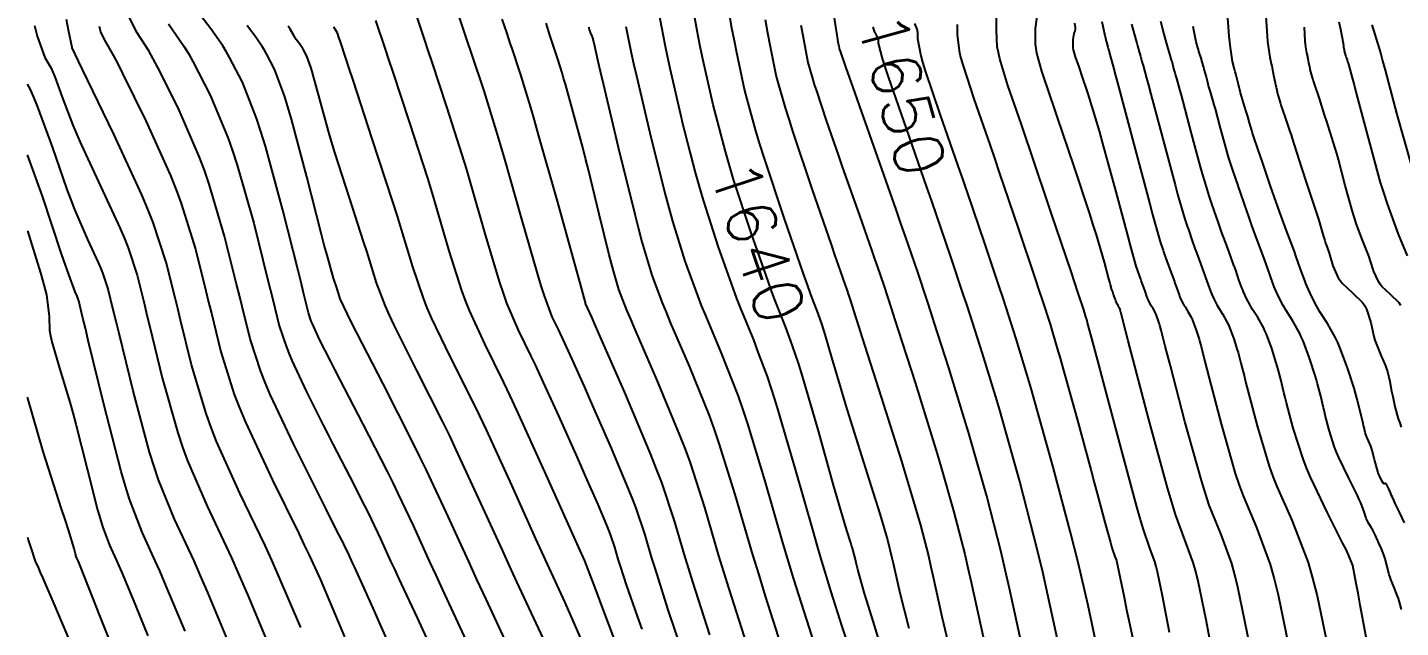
# Model space of a CAD drawing. Header units: metres. Extents: x 837475 to 838479, y 1189012 to 1191015.
# Drawn here: x 837476.5 to 837583.6, y 1190114.7 to 1190161.6 of the extents above; entities that cross this region are included whole.
import ezdxf

# ---------------------------------------------------------------- set-up
doc = ezdxf.new("R2010")
doc.units = ezdxf.units.M
doc.header["$LTSCALE"] = 0.3
doc.layers.add('COTAS 10', color=1, linetype='Continuous')
doc.layers.add('COTAS INT', color=252, linetype='Continuous')
doc.styles.get("Standard").update_dxf_attribs({"font": 'simplex.shx'})

msp = doc.modelspace()

# ---------------------------------------------------------------- linework, layer by layer
at = {"layer": 'COTAS 10'}
for points in [[(837544.328, 1190109.277), (837542.49, 1190115.23), (837542.129, 1190116.415), (837541.833, 1190117.399), (837541.295, 1190119.277), (837541.181, 1190119.801), (837541.151, 1190119.931), (837541.122, 1190120.055), (837541.021, 1190120.449), (837540.875, 1190120.948), (837540.816, 1190121.138), (837540.75, 1190121.351), (837540.449, 1190122.308), (837539.893, 1190124.171), (837539.667, 1190124.955), (837539.41, 1190125.856), (837538.219, 1190130.078), (837536.978, 1190134.357), (837536.689, 1190135.294), (837536.423, 1190136.122), (837536.072, 1190137.087), (837535.658, 1190138.219), (837534.875, 1190140.189), (837534.597, 1190140.938), (837534.292, 1190141.776), (837532.973, 1190145.534), (837531.61, 1190149.704), (837531.278, 1190150.801), (837530.966, 1190151.873), (837530.11, 1190155.127), (837530.002, 1190155.534), (837529.225, 1190158.995), (837529.031, 1190159.94), (837528.846, 1190160.879), (837528.25, 1190164.224)], [(837583.964, 1190122.916), (837583.563, 1190123.747), (837583.233, 1190124.427), (837583.167, 1190124.564), (837583.112, 1190124.678), (837583.006, 1190124.904), (837582.943, 1190125.052), (837582.914, 1190125.118), (837582.882, 1190125.195), (837582.725, 1190125.559), (837582.568, 1190125.887), (837582.535, 1190125.941), (837582.507, 1190125.978), (837582.443, 1190125.979), (837582.382, 1190125.947), (837582.355, 1190125.964), (837582.324, 1190125.993), (837582.178, 1190126.189), (837581.99, 1190126.59), (837581.934, 1190126.748), (837581.876, 1190126.926), (837581.648, 1190127.738), (837581.426, 1190128.554), (837581.371, 1190128.735), (837581.318, 1190128.896), (837581.151, 1190129.314), (837581.019, 1190129.591), (837580.989, 1190129.663), (837580.961, 1190129.732), (837580.885, 1190129.966), (837580.795, 1190130.338), (837580.759, 1190130.494), (837580.718, 1190130.673), (837580.527, 1190131.513), (837580.235, 1190132.65), (837580.129, 1190133.017), (837580.013, 1190133.407), (837579.504, 1190135.002), (837578.912, 1190136.592), (837578.744, 1190136.979), (837578.574, 1190137.342), (837577.942, 1190138.461), (837577.357, 1190139.376), (837577.216, 1190139.612), (837577.084, 1190139.84), (837576.685, 1190140.597), (837576.348, 1190141.35), (837576.257, 1190141.575), (837576.166, 1190141.807), (837575.843, 1190142.704), (837575.478, 1190143.75), (837575.361, 1190144.077), (837575.236, 1190144.419), (837574.728, 1190145.785), (837574.204, 1190147.199), (837574.069, 1190147.571), (837573.939, 1190147.934), (837573.509, 1190149.173), (837573.112, 1190150.342), (837573.003, 1190150.661), (837572.895, 1190150.978), (837572.507, 1190152.103), (837572.173, 1190153.089), (837572.099, 1190153.318), (837572.032, 1190153.527), (837571.856, 1190154.125), (837571.717, 1190154.623), (837571.673, 1190154.771), (837571.628, 1190154.922), (837571.448, 1190155.501), (837571.261, 1190156.114), (837571.211, 1190156.287), (837571.163, 1190156.461), (837570.996, 1190157.101), (837570.867, 1190157.626), (837570.842, 1190157.727), (837570.822, 1190157.81), (837570.788, 1190157.951), (837570.749, 1190158.109), (837570.725, 1190158.203), (837570.696, 1190158.318), (837570.544, 1190158.915), (837570.364, 1190159.994), (837570.317, 1190160.414), (837570.272, 1190160.886), (837570.117, 1190163.027)], [(837529.752, 1190114.181), (837528.432, 1190118.317), (837528.122, 1190119.313), (837527.836, 1190120.245), (837527.005, 1190123.073), (837525.998, 1190126.07), (837525.601, 1190127.109), (837525.153, 1190128.238), (837523.11, 1190133.073), (837521.196, 1190137.44), (837520.831, 1190138.275), (837520.536, 1190138.948), (837520.065, 1190140.028), (837520.054, 1190140.063), (837520.051, 1190140.077), (837520.046, 1190140.094), (837520.028, 1190140.17), (837519.681, 1190141.426), (837519.471, 1190142.185), (837519.21, 1190143.123), (837517.856, 1190147.999), (837516.397, 1190153.185), (837516.071, 1190154.319), (837515.779, 1190155.323), (837515.005, 1190157.856), (837514.322, 1190159.916), (837514.208, 1190160.259), (837513.902, 1190161.18), (837513.558, 1190162.213)], [(837571.866, 1190113.471), (837570.957, 1190117.888), (837570.714, 1190118.865), (837570.475, 1190119.736), (837569.644, 1190121.991), (837568.722, 1190124.292), (837568.425, 1190125.191), (837568.11, 1190126.204), (837566.825, 1190130.811), (837565.686, 1190135.16), (837565.464, 1190136.01), (837565.282, 1190136.707), (837564.965, 1190137.947), (837564.894, 1190138.222), (837564.868, 1190138.311), (837564.84, 1190138.405), (837564.717, 1190138.791), (837564.574, 1190139.176), (837564.533, 1190139.269), (837564.492, 1190139.357), (837564.339, 1190139.628), (837564.198, 1190139.849), (837564.164, 1190139.906), (837564.132, 1190139.961), (837564.035, 1190140.144), (837563.954, 1190140.327), (837563.932, 1190140.381), (837563.91, 1190140.437), (837563.832, 1190140.654), (837563.743, 1190140.907), (837563.715, 1190140.986), (837563.685, 1190141.069), (837563.562, 1190141.399), (837563.435, 1190141.741), (837563.403, 1190141.831), (837563.371, 1190141.919), (837563.267, 1190142.219), (837563.171, 1190142.501), (837563.119, 1190142.655), (837563.025, 1190142.927), (837562.727, 1190143.982), (837562.572, 1190144.552), (837562.386, 1190145.242), (837561.453, 1190148.74), (837560.426, 1190152.517), (837560.181, 1190153.384), (837559.953, 1190154.173), (837559.271, 1190156.376), (837558.773, 1190157.852), (837558.661, 1190158.183), (837558.559, 1190158.48), (837558.286, 1190159.271), (837558.134, 1190159.82), (837558.11, 1190159.964), (837558.094, 1190160.105), (837558.097, 1190160.586), (837558.153, 1190160.972), (837558.17, 1190161.053), (837558.187, 1190161.123), (837558.251, 1190161.281), (837558.289, 1190161.426), (837558.289, 1190161.487), (837558.286, 1190161.558), (837558.235, 1190161.886)], [(837482.114, 1190161.672), (837482.153, 1190161.435), (837482.205, 1190161.22), (837482.499, 1190160.61), (837483.23, 1190159.347), (837483.556, 1190158.719), (837483.937, 1190157.972), (837485.759, 1190154.268), (837487.673, 1190150.003), (837488.111, 1190148.902), (837488.508, 1190147.835), (837489.612, 1190144.268), (837490.43, 1190141.005), (837490.648, 1190140.131), (837490.861, 1190139.268), (837491.599, 1190136.254), (837492.649, 1190132.936), (837493.06, 1190131.882), (837493.522, 1190130.768), (837495.622, 1190126.254), (837497.679, 1190122.079), (837498.115, 1190121.178), (837498.492, 1190120.388), (837499.367, 1190118.457), (837500.328, 1190116.189), (837500.758, 1190115.186), (837501.26, 1190114.02)], [(837516.947, 1190113.468), (837514.694, 1190118.318), (837514.119, 1190119.566), (837513.566, 1190120.774), (837511.743, 1190124.796), (837509.974, 1190128.615), (837509.455, 1190129.694), (837508.923, 1190130.783), (837506.893, 1190134.796), (837505.123, 1190138.325), (837504.755, 1190139.109), (837504.439, 1190139.809), (837503.738, 1190141.641), (837503.199, 1190143.437), (837502.985, 1190144.115), (837502.744, 1190144.872), (837501.641, 1190148.257), (837500.503, 1190151.805), (837500.24, 1190152.665), (837499.999, 1190153.47), (837499.318, 1190155.935), (837498.838, 1190157.741), (837498.724, 1190158.131), (837498.619, 1190158.475), (837498.306, 1190159.318), (837498.054, 1190159.804), (837497.986, 1190159.921), (837497.919, 1190160.03), (837497.687, 1190160.365), (837497.489, 1190160.625), (837497.444, 1190160.688), (837497.404, 1190160.748), (837497.295, 1190160.93), (837497.009, 1190161.42), (837496.857, 1190161.674)], [(837557.694, 1190110.119), (837556.134, 1190117.282), (837555.723, 1190119.062), (837555.321, 1190120.754), (837553.944, 1190126.131), (837552.695, 1190130.585), (837552.374, 1190131.696), (837552.063, 1190132.754), (837551.03, 1190136.131), (837550.065, 1190139.13), (837549.797, 1190139.949), (837549.53, 1190140.764), (837548.565, 1190143.666), (837547.446, 1190146.946), (837547.082, 1190147.999), (837546.951, 1190148.376), (837546.694, 1190149.114), (837545.099, 1190153.666), (837543.698, 1190157.705), (837543.434, 1190158.498), (837543.222, 1190159.149), (837542.904, 1190160.326), (837542.904, 1190160.571), (837542.894, 1190160.636), (837542.88, 1190160.699), (837542.789, 1190160.913), (837542.682, 1190161.107), (837542.657, 1190161.156), (837542.633, 1190161.203), (837542.565, 1190161.36), (837542.519, 1190161.51), (837542.51, 1190161.554), (837542.502, 1190161.599)], [(837476.51378, 1190145.68984), (837477.538, 1190142.41), (837477.794, 1190141.482), (837477.991, 1190140.694), (837478.215, 1190139.008), (837478.242, 1190137.916), (837478.313, 1190137.502), (837478.413, 1190137.041), (837479.008, 1190134.971), (837479.811, 1190132.318), (837480.043, 1190131.489), (837480.279, 1190130.618), (837481.165, 1190127.129), (837481.988, 1190123.928), (837482.184, 1190123.239), (837482.367, 1190122.635), (837482.911, 1190121.165), (837483.462, 1190119.978), (837483.649, 1190119.552), (837483.851, 1190119.083), (837484.704, 1190117.041), (837485.899, 1190114.098)]]:
    msp.add_lwpolyline(points, dxfattribs=at)
at = {"layer": 'COTAS INT'}
for points in [[(837509.231, 1190165.278), (837510.831, 1190160.473), (837511.135, 1190159.555), (837512.109, 1190156.613), (837513.094, 1190153.466), (837513.406, 1190152.419), (837513.735, 1190151.297), (837515.064, 1190146.613), (837516.303, 1190142.292), (837516.575, 1190141.398), (837516.816, 1190140.636), (837517.431, 1190138.98), (837517.921, 1190137.989), (837518.083, 1190137.647), (837518.257, 1190137.275), (837518.98, 1190135.686), (837519.936, 1190133.539), (837520.256, 1190132.815), (837520.6, 1190132.035), (837522.043, 1190128.749), (837523.418, 1190125.499), (837523.719, 1190124.741), (837523.985, 1190124.045), (837524.659, 1190122.043), (837525.211, 1190120.163), (837525.401, 1190119.543), (837525.607, 1190118.881), (837526.485, 1190116.131), (837527.628, 1190112.754)], [(837530.77, 1190165.514), (837531.456, 1190161.525), (837531.641, 1190160.537), (837531.825, 1190159.6), (837532.468, 1190156.635), (837532.651, 1190155.967), (837533.324, 1190153.499), (837533.641, 1190152.453), (837533.993, 1190151.331), (837535.555, 1190146.635), (837537.044, 1190142.341), (837537.35, 1190141.471), (837537.61, 1190140.739), (837538.168, 1190139.249), (837538.49, 1190138.364), (837538.603, 1190138.014), (837538.629, 1190137.932), (837538.725, 1190137.619), (837539.249, 1190135.813), (837539.965, 1190133.359), (837540.208, 1190132.556), (837540.472, 1190131.698), (837541.585, 1190128.15), (837542.65, 1190124.771), (837542.883, 1190124.019), (837543.088, 1190123.347), (837543.606, 1190121.585), (837543.961, 1190120.195), (837544.065, 1190119.758), (837544.172, 1190119.297), (837544.575, 1190117.445), (837545.267, 1190114.694)], [(837506.455, 1190163.691), (837507.464, 1190160.656), (837507.76, 1190159.765), (837508.062, 1190158.852), (837509.213, 1190155.37), (837510.403, 1190151.63), (837510.731, 1190150.555), (837511.058, 1190149.462), (837512.232, 1190145.37), (837513.337, 1190141.671), (837513.62, 1190140.826), (837513.893, 1190140.059), (837514.797, 1190137.934), (837515.788, 1190135.927), (837516.117, 1190135.233), (837516.469, 1190134.48), (837517.934, 1190131.262), (837519.391, 1190128.006), (837519.737, 1190127.229), (837520.059, 1190126.505), (837521.014, 1190124.342), (837521.696, 1190122.729), (837521.845, 1190122.353), (837521.977, 1190122.007), (837522.312, 1190121.014), (837522.586, 1190120.081), (837522.68, 1190119.773), (837522.782, 1190119.445), (837523.218, 1190118.08), (837524.075, 1190115.632), (837524.443, 1190114.62)], [(837525.731, 1190162.934), (837526.235, 1190160.233), (837526.421, 1190159.342), (837526.626, 1190158.389), (837527.537, 1190154.433), (837527.574, 1190154.289), (837528.22, 1190151.765), (837528.608, 1190150.247), (837528.915, 1190149.149), (837529.227, 1190148.078), (837530.391, 1190144.433), (837531.541, 1190141.21), (837531.844, 1190140.406), (837532.139, 1190139.639), (837532.584, 1190138.559), (837533.148, 1190137.19), (837533.508, 1190136.24), (837534.233, 1190134.318), (837534.575, 1190133.285), (837534.936, 1190132.149), (837536.393, 1190127.19), (837537.783, 1190122.284), (837538.102, 1190121.183), (837538.392, 1190120.192), (837539.203, 1190117.541), (837540.064, 1190114.835), (837540.386, 1190113.811)], [(837573.096, 1190162.834), (837573.231, 1190160.886), (837573.268, 1190160.47), (837573.304, 1190160.108), (837573.436, 1190159.247), (837573.561, 1190158.719), (837573.595, 1190158.567), (837573.627, 1190158.413), (837573.737, 1190157.835), (837573.853, 1190157.239), (837573.889, 1190157.073), (837573.927, 1190156.906), (837574.075, 1190156.3), (837574.266, 1190155.636), (837574.33, 1190155.433), (837574.399, 1190155.221), (837574.689, 1190154.387), (837575.015, 1190153.454), (837575.106, 1190153.181), (837575.198, 1190152.9), (837575.533, 1190151.833), (837575.92, 1190150.597), (837576.044, 1190150.209), (837576.176, 1190149.803), (837576.715, 1190148.173), (837577.211, 1190146.671), (837577.316, 1190146.344), (837577.406, 1190146.057), (837577.618, 1190145.343), (837577.733, 1190144.93), (837577.762, 1190144.832), (837577.791, 1190144.741), (837577.889, 1190144.474), (837578.02, 1190144.106), (837578.069, 1190143.953), (837578.124, 1190143.776), (837578.371, 1190142.952), (837578.779, 1190142.04), (837578.936, 1190141.808), (837579.112, 1190141.586), (837579.905, 1190140.856), (837580.68, 1190140.093), (837580.845, 1190139.849), (837580.988, 1190139.59), (837581.323, 1190138.539), (837581.561, 1190137.452), (837581.643, 1190137.171), (837581.731, 1190136.899), (837582.108, 1190135.99), (837582.472, 1190135.158), (837582.552, 1190134.934), (837582.624, 1190134.714), (837582.809, 1190133.942), (837582.946, 1190133.184), (837582.987, 1190132.971), (837583.029, 1190132.758), (837583.193, 1190131.979), (837583.464, 1190131.037), (837583.575, 1190130.721), (837583.701, 1190130.381)], [(837497.843, 1190114.74), (837496.085, 1190118.856), (837495.574, 1190119.994), (837495.052, 1190121.132), (837493.08, 1190125.237), (837491.261, 1190129.265), (837490.836, 1190130.355), (837490.445, 1190131.434), (837489.316, 1190135.237), (837488.462, 1190138.736), (837488.243, 1190139.624), (837488.032, 1190140.476), (837487.337, 1190143.258), (837486.32, 1190146.341), (837485.906, 1190147.382), (837485.435, 1190148.506), (837483.258, 1190153.242), (837481.205, 1190157.481), (837480.813, 1190158.29), (837480.498, 1190158.942), (837479.996, 1190159.981), (837479.993, 1190159.989), (837479.993, 1190159.99), (837479.992, 1190159.992), (837479.989, 1190159.996), (837479.72, 1190161.344), (837479.551, 1190162.192)], [(837504.547, 1190113.841), (837504.038, 1190115.004), (837503.595, 1190116.009), (837502.551, 1190118.336), (837502.019, 1190119.478), (837501.899, 1190119.737), (837501.79, 1190119.971), (837501.498, 1190120.612), (837501.232, 1190121.178), (837501.139, 1190121.366), (837501.039, 1190121.567), (837500.612, 1190122.404), (837499.808, 1190123.987), (837499.471, 1190124.659), (837499.084, 1190125.431), (837497.272, 1190129.064), (837495.453, 1190132.934), (837495.061, 1190133.856), (837494.718, 1190134.714), (837493.882, 1190137.272), (837493.26, 1190139.8), (837493.052, 1190140.638), (837492.828, 1190141.535), (837491.888, 1190145.278), (837490.698, 1190149.326), (837490.317, 1190150.417), (837489.913, 1190151.494), (837488.269, 1190155.278), (837486.68, 1190158.439), (837486.311, 1190159.125), (837485.973, 1190159.728), (837485.012, 1190161.223), (837484.421, 1190162.446)], [(837487.524, 1190161.835), (837488.717, 1190160.11), (837489.066, 1190159.531), (837489.423, 1190158.907), (837490.778, 1190156.288), (837492.154, 1190152.986), (837492.523, 1190151.932), (837492.888, 1190150.817), (837494.163, 1190146.288), (837495.226, 1190142.065), (837495.457, 1190141.144), (837495.66, 1190140.331), (837496.165, 1190138.29), (837496.689, 1190136.686), (837496.904, 1190136.149), (837497.149, 1190135.571), (837498.29, 1190133.145), (837499.621, 1190130.491), (837499.987, 1190129.769), (837500.352, 1190129.053), (837501.658, 1190126.512), (837502.816, 1190124.245), (837503.087, 1190123.701), (837503.337, 1190123.192), (837504.059, 1190121.658), (837504.851, 1190119.922), (837505.144, 1190119.287), (837505.469, 1190118.585), (837506.911, 1190115.491), (837508.603, 1190111.809)], [(837511.271, 1190112.646), (837508.92, 1190117.692), (837508.39, 1190118.837), (837507.912, 1190119.873), (837506.621, 1190122.704), (837505.442, 1190125.206), (837505.035, 1190126.035), (837504.593, 1190126.923), (837502.704, 1190130.621), (837500.895, 1190134.118), (837500.503, 1190134.879), (837500.158, 1190135.55), (837499.308, 1190137.225), (837498.846, 1190138.207), (837498.747, 1190138.441), (837498.66, 1190138.659), (837498.448, 1190139.308), (837498.059, 1190140.863), (837497.861, 1190141.651), (837497.624, 1190142.595), (837496.438, 1190147.298), (837495.077, 1190152.309), (837494.729, 1190153.447), (837494.394, 1190154.477), (837493.287, 1190157.298), (837492.287, 1190159.221), (837492.019, 1190159.686), (837491.755, 1190160.121), (837490.832, 1190161.445), (837490.048, 1190162.477)], [(837503.679, 1190162.103), (837504.417, 1190159.878), (837504.689, 1190159.058), (837504.99, 1190158.148), (837506.317, 1190154.127), (837507.713, 1190149.795), (837508.056, 1190148.69), (837508.381, 1190147.626), (837509.401, 1190144.127), (837510.371, 1190141.05), (837510.665, 1190140.254), (837510.97, 1190139.481), (837512.162, 1190136.888), (837513.652, 1190133.872), (837514.145, 1190132.832), (837514.672, 1190131.703), (837516.865, 1190126.888), (837519.489, 1190121.038), (837519.977, 1190119.951), (837520.565, 1190118.395), (837520.929, 1190117.427), (837521.38, 1190116.226), (837523.737, 1190109.951)], [(837533.018, 1190112.232), (837531.257, 1190117.753), (837530.843, 1190119.083), (837530.462, 1190120.327), (837529.352, 1190124.102), (837528.233, 1190127.59), (837527.845, 1190128.653), (837527.423, 1190129.758), (837525.619, 1190134.102), (837523.932, 1190137.99), (837523.584, 1190138.808), (837523.287, 1190139.514), (837522.646, 1190141.129), (837522.228, 1190142.565), (837522.073, 1190143.158), (837521.899, 1190143.835), (837521.129, 1190146.986), (837520.28, 1190150.461), (837520.057, 1190151.343), (837519.839, 1190152.189), (837519.099, 1190154.956), (837518.486, 1190157.136), (837518.349, 1190157.613), (837518.226, 1190158.034), (837517.9, 1190159.099), (837517.281, 1190160.962), (837516.973, 1190161.888)], [(837534.067, 1190162.172), (837534.252, 1190161.135), (837534.424, 1190160.205), (837534.933, 1190157.737), (837535.621, 1190155.303), (837535.904, 1190154.395), (837536.229, 1190153.386), (837537.737, 1190148.898), (837539.209, 1190144.625), (837539.51, 1190143.752), (837539.765, 1190143.013), (837540.303, 1190141.464), (837540.509, 1190140.877), (837540.555, 1190140.744), (837540.597, 1190140.625), (837540.707, 1190140.303), (837541.127, 1190138.996), (837541.363, 1190138.256), (837541.651, 1190137.352), (837543.126, 1190132.722), (837544.7, 1190127.72), (837545.051, 1190126.582), (837545.364, 1190125.552), (837546.19, 1190122.722), (837546.801, 1190120.335), (837546.98, 1190119.584), (837547.162, 1190118.794), (837547.855, 1190115.614), (837548.7, 1190111.99)], [(837554.414, 1190111.951), (837553.143, 1190117.786), (837552.808, 1190119.236), (837552.481, 1190120.615), (837551.359, 1190124.994), (837550.252, 1190128.907), (837549.933, 1190129.991), (837549.609, 1190131.076), (837548.395, 1190134.994), (837547.26, 1190138.537), (837546.986, 1190139.385), (837546.729, 1190140.175), (837545.946, 1190142.545), (837545.016, 1190145.254), (837544.667, 1190146.258), (837544.279, 1190147.372), (837542.545, 1190152.308), (837540.933, 1190156.882), (837540.368, 1190158.485), (837539.939, 1190159.703), (837539.89, 1190159.85), (837539.883, 1190159.874), (837539.864, 1190159.939), (837539.835, 1190160.103), (837539.82, 1190160.189), (837539.803, 1190160.293), (837539.446, 1190162.474)], [(837559.938, 1190113.256), (837559.261, 1190116.471), (837558.49, 1190119.808), (837558.209, 1190120.934), (837557.898, 1190122.149), (837556.528, 1190127.267), (837555.139, 1190132.263), (837554.815, 1190133.401), (837554.518, 1190134.431), (837553.664, 1190137.267), (837552.869, 1190139.722), (837552.609, 1190140.514), (837552.331, 1190141.353), (837551.184, 1190144.787), (837549.888, 1190148.601), (837549.677, 1190149.217), (837549.517, 1190149.68), (837549.141, 1190150.77), (837547.736, 1190154.787), (837546.591, 1190158.173), (837546.377, 1190158.864), (837546.209, 1190159.449), (837545.977, 1190160.671), (837545.978, 1190161.176), (837545.957, 1190161.308), (837545.927, 1190161.438), (837545.741, 1190161.88)], [(837549.051, 1190161.78), (837549.05, 1190161.016), (837549.196, 1190159.749), (837549.321, 1190159.231), (837549.483, 1190158.641), (837550.374, 1190155.908), (837551.587, 1190152.425), (837551.952, 1190151.362), (837552.331, 1190150.257), (837553.803, 1190145.908), (837555.133, 1190141.942), (837555.421, 1190141.078), (837555.674, 1190140.315), (837556.299, 1190138.403), (837556.863, 1190136.506), (837557.079, 1190135.752), (837557.32, 1190134.898), (837558.403, 1190130.989), (837559.502, 1190126.971), (837559.752, 1190126.049), (837559.979, 1190125.21), (837560.605, 1190122.865), (837561.008, 1190121.37), (837561.095, 1190121.066), (837561.17, 1190120.809), (837561.354, 1190120.279), (837561.471, 1190119.963), (837561.504, 1190119.841), (837561.538, 1190119.703), (837561.666, 1190119.083), (837562.068, 1190117.113), (837562.275, 1190116.125), (837562.523, 1190114.945), (837563.767, 1190109.083)], [(837565.622, 1190114.351), (837565.066, 1190117.212), (837564.678, 1190119.098), (837564.574, 1190119.516), (837564.472, 1190119.887), (837564.117, 1190120.85), (837563.559, 1190122.46), (837563.328, 1190123.24), (837563.065, 1190124.165), (837561.839, 1190128.713), (837560.61, 1190133.387), (837560.345, 1190134.392), (837560.112, 1190135.271), (837559.54, 1190137.403), (837559.227, 1190138.529), (837559.158, 1190138.775), (837559.096, 1190138.993), (837558.933, 1190139.54), (837558.478, 1190140.907), (837558.232, 1190141.642), (837557.934, 1190142.531), (837556.422, 1190147.029), (837554.773, 1190151.912), (837554.387, 1190153.044), (837554.033, 1190154.08), (837553.011, 1190157.029), (837552.376, 1190159.109), (837552.265, 1190159.597), (837552.183, 1190160.048), (837552.123, 1190161.36), (837552.125, 1190162.385)], [(837569.176, 1190111.588), (837568.466, 1190115.341), (837567.817, 1190118.493), (837567.644, 1190119.19), (837567.474, 1190119.811), (837566.091, 1190123.563), (837565.797, 1190124.52), (837565.469, 1190125.636), (837564.012, 1190130.98), (837562.664, 1190136.124), (837562.405, 1190137.114), (837562.195, 1190137.914), (837561.852, 1190139.234), (837561.826, 1190139.337), (837561.816, 1190139.37), (837561.806, 1190139.405), (837561.76, 1190139.549), (837561.706, 1190139.693), (837561.691, 1190139.727), (837561.676, 1190139.76), (837561.619, 1190139.861), (837561.566, 1190139.944), (837561.553, 1190139.965), (837561.541, 1190139.986), (837561.505, 1190140.054), (837561.475, 1190140.122), (837561.467, 1190140.142), (837561.458, 1190140.163), (837561.429, 1190140.244), (837561.396, 1190140.338), (837561.386, 1190140.368), (837561.375, 1190140.399), (837561.329, 1190140.522), (837561.281, 1190140.65), (837561.269, 1190140.683), (837561.258, 1190140.716), (837561.219, 1190140.828), (837561.183, 1190140.933), (837561.173, 1190140.962), (837561.163, 1190140.99), (837561.128, 1190141.092), (837561.017, 1190141.485), (837560.96, 1190141.698), (837560.89, 1190141.956), (837560.542, 1190143.26), (837559.917, 1190145.389), (837559.673, 1190146.166), (837559.398, 1190147.024), (837558.15, 1190150.801), (837556.885, 1190154.548), (837556.6, 1190155.388), (837556.343, 1190156.142), (837555.648, 1190158.15), (837555.264, 1190159.543), (837555.203, 1190159.909), (837555.161, 1190160.267), (837555.17, 1190161.487), (837555.284, 1190162.429)], [(837560.328, 1190162.036), (837560.483, 1190161.306), (837560.522, 1190161.133), (837560.559, 1190160.972), (837560.68, 1190160.494), (837560.772, 1190160.163), (837560.792, 1190160.095), (837560.808, 1190160.037), (837560.844, 1190159.912), (837560.862, 1190159.854), (837560.866, 1190159.838), (837560.87, 1190159.823), (837560.884, 1190159.768), (837560.898, 1190159.716), (837560.906, 1190159.688), (837560.921, 1190159.638), (837561.224, 1190158.506), (837561.409, 1190157.809), (837561.639, 1190156.947), (837562.835, 1190152.448), (837564.057, 1190147.873), (837564.303, 1190146.963), (837564.509, 1190146.207), (837564.921, 1190144.762), (837565.074, 1190144.319), (837565.117, 1190144.195), (837565.159, 1190144.069), (837565.316, 1190143.609), (837565.485, 1190143.122), (837565.536, 1190142.979), (837565.589, 1190142.833), (837565.795, 1190142.276), (837565.995, 1190141.739), (837566.044, 1190141.604), (837566.09, 1190141.476), (837566.234, 1190141.064), (837566.361, 1190140.711), (837566.397, 1190140.62), (837566.433, 1190140.531), (837566.565, 1190140.235), (837566.722, 1190139.937), (837566.774, 1190139.847), (837566.83, 1190139.755), (837567.06, 1190139.394), (837567.308, 1190138.954), (837567.375, 1190138.811), (837567.442, 1190138.659), (837567.674, 1190138.033), (837567.875, 1190137.406), (837567.92, 1190137.252), (837567.962, 1190137.108), (837568.077, 1190136.66), (837568.369, 1190135.5), (837568.523, 1190134.907), (837568.708, 1190134.196), (837569.637, 1190130.642), (837570.751, 1190126.773), (837571.053, 1190125.862), (837571.352, 1190125.02), (837572.408, 1190122.561), (837573.476, 1190119.66), (837573.784, 1190118.54), (837574.096, 1190117.283), (837575.266, 1190111.6)], [(837562.65, 1190161.811), (837562.989, 1190160.595), (837563.06, 1190160.344), (837563.121, 1190160.129), (837563.257, 1190159.66), (837563.323, 1190159.437), (837563.34, 1190159.376), (837563.357, 1190159.317), (837563.411, 1190159.106), (837563.464, 1190158.904), (837563.479, 1190158.849), (837563.495, 1190158.795), (837563.553, 1190158.604), (837563.825, 1190157.61), (837563.975, 1190157.05), (837564.158, 1190156.366), (837565.09, 1190152.867), (837566.051, 1190149.287), (837566.252, 1190148.551), (837566.425, 1190147.927), (837566.818, 1190146.597), (837567.029, 1190145.984), (837567.088, 1190145.811), (837567.148, 1190145.638), (837567.364, 1190145), (837567.598, 1190144.325), (837567.669, 1190144.127), (837567.742, 1190143.924), (837568.028, 1190143.154), (837568.306, 1190142.409), (837568.373, 1190142.222), (837568.437, 1190142.044), (837568.636, 1190141.474), (837568.812, 1190140.985), (837568.862, 1190140.859), (837568.912, 1190140.736), (837569.095, 1190140.326), (837569.313, 1190139.913), (837569.385, 1190139.788), (837569.462, 1190139.66), (837569.78, 1190139.161), (837570.125, 1190138.551), (837570.218, 1190138.353), (837570.309, 1190138.142), (837570.632, 1190137.275), (837570.909, 1190136.406), (837570.973, 1190136.194), (837571.03, 1190135.993), (837571.19, 1190135.373), (837571.457, 1190134.294), (837571.582, 1190133.804), (837571.73, 1190133.231), (837572.449, 1190130.473), (837573.392, 1190127.341), (837573.682, 1190126.532), (837573.983, 1190125.749), (837575.171, 1190123.131), (837576.436, 1190119.812), (837576.786, 1190118.586), (837577.135, 1190117.228), (837578.394, 1190111.213)], [(837581.382, 1190111.783), (837580.5, 1190116.495), (837580.326, 1190117.423), (837580.184, 1190118.186), (837579.924, 1190119.582), (837579.582, 1190120.413), (837579.388, 1190120.821), (837579.151, 1190121.306), (837577.934, 1190123.702), (837576.613, 1190126.478), (837576.31, 1190127.203), (837576.033, 1190127.91), (837575.261, 1190130.304), (837574.751, 1190132.267), (837574.641, 1190132.7), (837574.544, 1190133.087), (837574.302, 1190134.086), (837574.098, 1190134.879), (837574.025, 1190135.135), (837573.944, 1190135.406), (837573.589, 1190136.517), (837573.177, 1190137.625), (837573.06, 1190137.895), (837572.941, 1190138.148), (837572.501, 1190138.927), (837572.093, 1190139.566), (837571.995, 1190139.73), (837571.903, 1190139.888), (837571.625, 1190140.416), (837571.391, 1190140.941), (837571.327, 1190141.097), (837571.263, 1190141.259), (837571.039, 1190141.884), (837570.784, 1190142.613), (837570.703, 1190142.84), (837570.616, 1190143.079), (837570.262, 1190144.031), (837569.896, 1190145.016), (837569.802, 1190145.275), (837569.712, 1190145.528), (837569.412, 1190146.391), (837569.136, 1190147.206), (837569.06, 1190147.428), (837568.985, 1190147.648), (837568.714, 1190148.432), (837568.341, 1190149.648), (837568.201, 1190150.14), (837568.044, 1190150.7), (837567.345, 1190153.287), (837566.678, 1190155.785), (837566.541, 1190156.29), (837566.426, 1190156.714), (837566.185, 1190157.569), (837566.083, 1190157.902), (837566.056, 1190157.997), (837566.03, 1190158.092), (837565.938, 1190158.444), (837565.843, 1190158.81), (837565.814, 1190158.914), (837565.785, 1190159.02), (837565.669, 1190159.409), (837565.52, 1190159.913), (837565.468, 1190160.09), (837565.413, 1190160.284), (837565.178, 1190161.12), (837564.94, 1190162.036)], [(837578.835, 1190162.011), (837578.964, 1190161.423), (837579.179, 1190160.337), (837579.195, 1190160.105), (837579.199, 1190160.056), (837579.204, 1190160.013), (837579.219, 1190159.91), (837579.234, 1190159.848), (837579.238, 1190159.83), (837579.242, 1190159.811), (837579.255, 1190159.743), (837579.269, 1190159.672), (837579.273, 1190159.652), (837579.278, 1190159.632), (837579.295, 1190159.56), (837579.318, 1190159.481), (837579.326, 1190159.457), (837579.334, 1190159.432), (837579.368, 1190159.332), (837579.407, 1190159.221), (837579.418, 1190159.189), (837579.429, 1190159.156), (837579.469, 1190159.029), (837579.515, 1190158.882), (837579.529, 1190158.835), (837579.545, 1190158.787), (837579.609, 1190158.593), (837579.873, 1190157.629), (837580.015, 1190157.094), (837580.186, 1190156.444), (837581.053, 1190153.131), (837582.066, 1190149.476), (837582.33, 1190148.611), (837582.587, 1190147.81), (837583.453, 1190145.445), (837584.152, 1190143.742)], [(837581.391, 1190161.764), (837581.632, 1190161.019), (837582.07, 1190159.574), (837582.245, 1190158.945), (837582.444, 1190158.217), (837583.36, 1190154.762), (837584.451, 1190150.912)], [(837477.054, 1190161.704), (837477.27, 1190160.877), (837477.87, 1190159.228), (837478.357, 1190158.382), (837478.502, 1190158.063), (837478.651, 1190157.708), (837479.228, 1190156.116), (837480.059, 1190153.931), (837480.369, 1190153.202), (837480.714, 1190152.418), (837482.247, 1190149.136), (837483.75, 1190145.868), (837484.075, 1190145.093), (837484.36, 1190144.375), (837485.062, 1190142.247), (837485.635, 1190139.946), (837485.839, 1190139.117), (837486.062, 1190138.205), (837487.034, 1190134.219), (837488.24, 1190129.931), (837488.612, 1190128.828), (837489, 1190127.762), (837490.537, 1190124.219), (837492.424, 1190120.185), (837493.033, 1190118.81), (837493.678, 1190117.324), (837496.319, 1190111.022)], [(837515.432, 1190110.227), (837512.297, 1190116.957), (837511.585, 1190118.494), (837510.942, 1190119.89), (837509.182, 1190123.75), (837507.626, 1190127.07), (837507.11, 1190128.125), (837506.558, 1190129.239), (837504.258, 1190133.75), (837502.2, 1190137.747), (837501.799, 1190138.537), (837501.473, 1190139.189), (837500.906, 1190140.398), (837500.775, 1190140.833), (837500.724, 1190140.998), (837500.665, 1190141.181), (837500.398, 1190142.002), (837499.888, 1190143.789), (837499.676, 1190144.582), (837499.435, 1190145.505), (837498.308, 1190149.912), (837497.117, 1190154.394), (837496.834, 1190155.363), (837496.572, 1190156.215), (837495.797, 1190158.308), (837495.171, 1190159.512), (837495.003, 1190159.803), (837494.837, 1190160.076), (837494.259, 1190160.905), (837493.768, 1190161.551), (837493.657, 1190161.708)], [(837519.817, 1190113.609), (837518.462, 1190116.71), (837517.092, 1190119.678), (837516.654, 1190120.638), (837516.19, 1190121.658), (837514.304, 1190125.842), (837512.323, 1190130.159), (837511.8, 1190131.263), (837511.288, 1190132.328), (837509.528, 1190135.842), (837508.046, 1190138.903), (837507.71, 1190139.681), (837507.405, 1190140.43), (837506.569, 1190142.884), (837505.705, 1190145.791), (837505.381, 1190146.826), (837505.022, 1190147.96), (837503.421, 1190152.884), (837501.917, 1190157.445), (837501.618, 1190158.35), (837501.37, 1190159.1), (837500.902, 1190160.516), (837500.789, 1190160.855), (837500.766, 1190160.925), (837500.746, 1190160.986), (837500.701, 1190161.122), (837500.527, 1190161.437), (837500.426, 1190161.611)], [(837520.31, 1190161.578), (837520.32, 1190161.529), (837520.348, 1190161.381), (837520.388, 1190161.24), (837520.404, 1190161.196), (837520.422, 1190161.15), (837520.508, 1190160.965), (837520.597, 1190160.75), (837520.618, 1190160.685), (837520.637, 1190160.617), (837520.693, 1190160.355), (837521.013, 1190158.94), (837521.2, 1190158.146), (837521.428, 1190157.178), (837522.605, 1190152.23), (837523.891, 1190146.995), (837524.189, 1190145.845), (837524.46, 1190144.826), (837525.228, 1190142.23), (837526.039, 1190140.079), (837526.337, 1190139.34), (837526.668, 1190138.54), (837528.129, 1190135.131), (837529.693, 1190131.278), (837530.088, 1190130.197), (837530.467, 1190129.11), (837531.699, 1190125.131), (837533.087, 1190120.409), (837533.564, 1190118.853), (837534.081, 1190117.19), (837536.285, 1190110.283)], [(837523.212, 1190161.645), (837523.624, 1190159.586), (837523.81, 1190158.744), (837524.027, 1190157.784), (837525.071, 1190153.331), (837526.249, 1190148.621), (837526.552, 1190147.497), (837526.843, 1190146.452), (837527.81, 1190143.331), (837528.79, 1190140.645), (837529.09, 1190139.873), (837529.403, 1190139.09), (837530.639, 1190136.161), (837531.963, 1190132.798), (837532.332, 1190131.741), (837532.702, 1190130.629), (837534.046, 1190126.161), (837535.457, 1190121.28), (837535.868, 1190119.909), (837536.289, 1190118.529), (837537.885, 1190113.476)], [(837536.862, 1190161.733), (837537.023, 1190160.811), (837537.399, 1190158.838), (837537.752, 1190157.589), (837537.897, 1190157.123), (837538.064, 1190156.605), (837538.838, 1190154.3), (837539.788, 1190151.555), (837540.065, 1190150.759), (837540.349, 1190149.947), (837541.424, 1190146.886), (837542.394, 1190144.124), (837542.611, 1190143.501), (837542.806, 1190142.94), (837543.326, 1190141.424), (837543.928, 1190139.585), (837544.174, 1190138.82), (837544.456, 1190137.945), (837545.761, 1190133.858), (837547.154, 1190129.398), (837547.492, 1190128.287), (837547.808, 1190127.23), (837548.775, 1190123.858), (837549.641, 1190120.475), (837549.894, 1190119.41), (837550.153, 1190118.29), (837551.135, 1190113.782)], [(837583.73, 1190116.143), (837583.54, 1190116.826), (837583.479, 1190117.012), (837583.414, 1190117.197), (837583.148, 1190117.856), (837582.887, 1190118.504), (837582.825, 1190118.683), (837582.768, 1190118.861), (837582.597, 1190119.501), (837582.443, 1190120.103), (837582.396, 1190120.257), (837582.347, 1190120.406), (837582.153, 1190120.897), (837581.951, 1190121.339), (837581.897, 1190121.457), (837581.843, 1190121.572), (837581.655, 1190121.97), (837581.471, 1190122.335), (837581.42, 1190122.428), (837581.369, 1190122.519), (837581.186, 1190122.822), (837581.016, 1190123.139), (837580.973, 1190123.239), (837580.933, 1190123.345), (837580.803, 1190123.77), (837580.543, 1190124.461), (837580.421, 1190124.734), (837580.276, 1190125.042), (837579.572, 1190126.451), (837578.827, 1190128.013), (837578.657, 1190128.419), (837578.502, 1190128.812), (837578.073, 1190130.135), (837577.773, 1190131.302), (837577.7, 1190131.597), (837577.631, 1190131.88), (837577.415, 1190132.799), (837577.167, 1190133.765), (837577.077, 1190134.076), (837576.978, 1190134.406), (837576.547, 1190135.759), (837576.045, 1190137.109), (837575.902, 1190137.437), (837575.757, 1190137.745), (837575.222, 1190138.694), (837574.725, 1190139.471), (837574.606, 1190139.671), (837574.494, 1190139.864), (837574.155, 1190140.507), (837573.87, 1190141.145), (837573.792, 1190141.336), (837573.715, 1190141.533), (837573.441, 1190142.294), (837573.131, 1190143.182), (837573.032, 1190143.458), (837572.926, 1190143.749), (837572.495, 1190144.908), (837572.05, 1190146.108), (837571.936, 1190146.423), (837571.826, 1190146.731), (837571.461, 1190147.782), (837571.124, 1190148.774), (837571.032, 1190149.044), (837570.94, 1190149.313), (837570.611, 1190150.268), (837570.257, 1190151.368), (837570.15, 1190151.729), (837570.038, 1190152.114), (837569.6, 1190153.706), (837569.197, 1190155.204), (837569.107, 1190155.53), (837569.027, 1190155.818), (837568.816, 1190156.535), (837568.672, 1190157.01), (837568.633, 1190157.144), (837568.595, 1190157.28), (837568.465, 1190157.782), (837568.329, 1190158.304), (837568.288, 1190158.452), (837568.246, 1190158.602), (837568.081, 1190159.157), (837567.918, 1190159.697), (837567.877, 1190159.837), (837567.837, 1190159.973), (837567.706, 1190160.43), (837567.558, 1190161.084), (837567.507, 1190161.344), (837567.452, 1190161.638)], [(837583.672, 1190139.871), (837583.532, 1190140.079), (837582.871, 1190140.73), (837582.195, 1190141.352), (837582.045, 1190141.541), (837581.911, 1190141.739), (837581.563, 1190142.517), (837581.279, 1190143.395), (837581.186, 1190143.656), (837581.086, 1190143.924), (837580.671, 1190144.959), (837580.189, 1190146.275), (837580.046, 1190146.721), (837579.899, 1190147.203), (837579.335, 1190149.237), (837578.796, 1190151.25), (837578.665, 1190151.719), (837578.542, 1190152.15), (837578.162, 1190153.383), (837577.861, 1190154.295), (837577.787, 1190154.522), (837577.717, 1190154.739), (837577.501, 1190155.431), (837577.313, 1190156.028), (837577.262, 1190156.185), (837577.211, 1190156.338), (837577.029, 1190156.86), (837576.867, 1190157.327), (837576.828, 1190157.445), (837576.792, 1190157.559), (837576.685, 1190157.93), (837576.602, 1190158.269), (837576.581, 1190158.362), (837576.561, 1190158.455), (837576.496, 1190158.789), (837576.434, 1190159.112), (837576.416, 1190159.198), (837576.398, 1190159.283), (837576.328, 1190159.579), (837576.254, 1190160.061), (837576.233, 1190160.263), (837576.213, 1190160.496), (837576.137, 1190161.585)], [(837492.921, 1190111.873), (837490.578, 1190117.483), (837490.023, 1190118.769), (837489.51, 1190119.939), (837487.995, 1190123.201), (837486.739, 1190126.26), (837486.387, 1190127.302), (837486.035, 1190128.428), (837484.751, 1190133.201), (837483.663, 1190137.673), (837483.434, 1190138.61), (837483.237, 1190139.416), (837482.787, 1190141.237), (837482.401, 1190142.408), (837482.243, 1190142.804), (837482.065, 1190143.231), (837481.237, 1190145.03), (837480.222, 1190147.355), (837479.924, 1190148.113), (837479.619, 1190148.921), (837478.459, 1190152.251), (837477.309, 1190155.427), (837477.011, 1190156.136), (837476.722, 1190156.773), (837476.51378, 1190157.13455)], [(837488.812, 1190114.457), (837487.214, 1190118.283), (837486.836, 1190119.16), (837486.486, 1190119.958), (837485.453, 1190122.183), (837484.478, 1190124.757), (837484.163, 1190125.775), (837483.83, 1190126.925), (837482.468, 1190132.183), (837481.263, 1190137.141), (837481.03, 1190138.103), (837480.839, 1190138.886), (837480.512, 1190140.227), (837480.441, 1190140.442), (837480.412, 1190140.515), (837480.379, 1190140.593), (837480.227, 1190140.924), (837479.73, 1190142.292), (837479.479, 1190143.024), (837479.18, 1190143.91), (837477.69, 1190148.387), (837476.51378, 1190151.63578)], [(837484.586, 1190109.625), (837482.146, 1190115.745), (837481.67, 1190116.938), (837481.281, 1190117.913), (837480.596, 1190119.625), (837480.488, 1190119.884), (837480.462, 1190119.943), (837480.438, 1190119.997), (837480.369, 1190120.148), (837480.3, 1190120.334), (837480.277, 1190120.41), (837480.252, 1190120.497), (837480.148, 1190120.903), (837479.706, 1190122.355), (837479.469, 1190123.102), (837479.181, 1190123.998), (837477.727, 1190128.482), (837476.51378, 1190132.70733)], [(837476.51378, 1190121.79124), (837476.579, 1190121.592), (837476.786, 1190120.959), (837477.127, 1190119.92), (837477.363, 1190119.371), (837477.504, 1190119.047), (837477.678, 1190118.648), (837478.578, 1190116.587), (837479.881, 1190113.516)]]:
    msp.add_lwpolyline(points, dxfattribs=at)

# ---------------------------------------------------------------- texts
at = {"layer": 'COTAS 10', "char_height": 3.799998, "attachment_point": 7}
for s, insert, rotation in [('1650', (837541.16, 1190162.122), 285.5335757), ('1640', (837529.658, 1190150.439), 288.2912015)]:
    msp.add_mtext(s, dxfattribs=dict(at, insert=insert, rotation=rotation))

doc.saveas('drawing.dxf')
